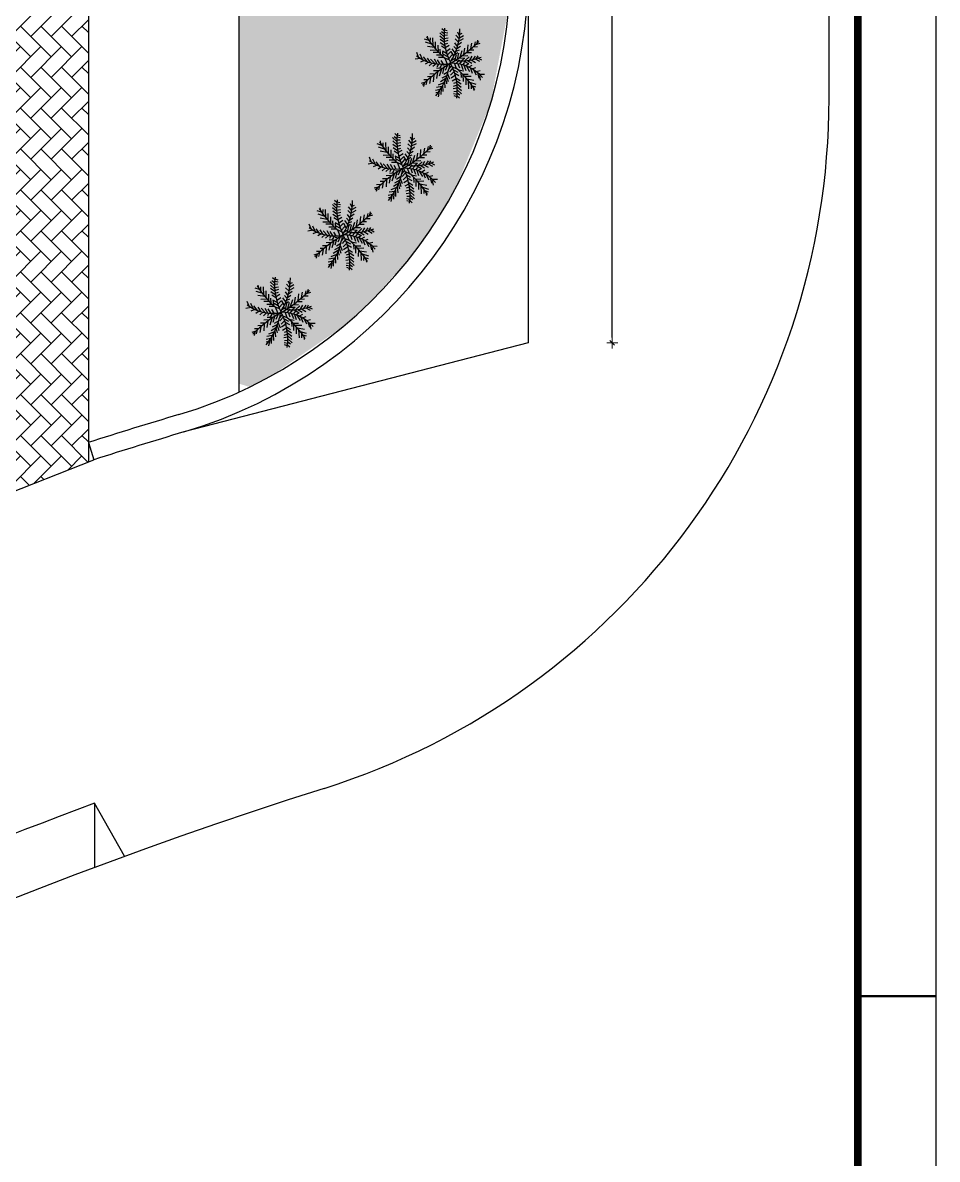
# Model space of a CAD drawing. Header units: millimetres. Extents: x 1904 to 2142, y -1319 to -1235.
# Drawn here: x 2130.2 to 2141.88, y -1302.6 to -1288.09 of the extents above; entities that cross this region are included whole.
import ezdxf

# ---------------------------------------------------------------- set-up
doc = ezdxf.new("R2010")
doc.units = ezdxf.units.MM
doc.header["$LTSCALE"] = 30
doc.linetypes.add('HIDDEN', pattern=[0.375, 0.25, -0.125])
doc.layers.get('Defpoints').update_dxf_attribs({"linetype": 'CONTINUOUS'})
for name, color, linetype in [('arquitetura', 8, 'CONTINUOUS'), ("LINHA - PROJETU'S", 1, 'CONTINUOUS'), ("PRANCHA - PROJETU'S", 7, 'CONTINUOUS')]:
    doc.layers.add(name, color=color, linetype=linetype)
doc.layers.add('E-Pen-C', color=4, linetype='CONTINUOUS', lineweight=15)
doc.layers.add('E-Pen-G', color=3, linetype='CONTINUOUS', lineweight=30)
doc.styles.add('F2', font='ARIALN.TTF')
doc.dimstyles.new('DIMENSION-1', dxfattribs={"dimtxt": 0.145, "dimasz": 0.07, "dimexe": 1, "dimexo": 0, "dimgap": 0.12, "dimtad": 1, "dimzin": 7, "dimdsep": 46, "dimtxsty": 'F2', "dimblk1": 'TRACO', "dimblk2": 'TRACO', "dimsah": 1, "dimcen": 1, "dimse1": 1, "dimse2": 1, "dimclrd": 4, "dimclre": 256, "dimclrt": 4, "dimadec": 8, "dimazin": 0, "dimtfac": 1, "dimtix": 1, "dimtmove": 2, "dimatfit": 3, "dimldrblk": 'TRACO', "dimfxl": 1, "dimtolj": 1, "dimtzin": 0, "dimarcsym": 0})

# ---------------------------------------------------------------- blocks, each defined once
blk = doc.blocks.new('TRACO')
at = {"layer": 'E-Pen-C'}
for p, q in [((-1, 0), (1, 0)), ((0, 1), (0, -1))]:
    blk.add_line(p, q, dxfattribs=at)
at = {"layer": 'E-Pen-G'}
blk.add_line((-0.42, -0.42), (0.42, 0.42), dxfattribs=at)
blk = doc.blocks.new('*D142')
at = {"layer": 'arquitetura', "color": 4, "linetype": 'Continuous', "lineweight": -2}
blk.add_line((2137.731, -1292.107), (2137.731, -1244.207), dxfattribs=at)
at = {"layer": 'Defpoints', "color": 0, "linetype": 'Continuous'}
for p in [(2136.658, -1244.137), (2137.731, -1244.137), (2136.658, -1292.177)]:
    blk.add_point(p, dxfattribs=at)
at = {"layer": 'arquitetura', "color": 4, "linetype": 'Continuous', "lineweight": -2, "xscale": 0.07, "yscale": 0.07, "zscale": 0.07}
for p, rotation in [((2137.731, -1244.137), 90), ((2137.731, -1292.177), 270)]:
    blk.add_blockref('TRACO', p, dxfattribs=dict(at, rotation=rotation))
at = {"layer": 'arquitetura', "color": 4, "linetype": 'Continuous', "insert": (2137.537, -1268.157), "char_height": 0.145, "attachment_point": 5, "rotation": 90, "style": 'F2'}
blk.add_mtext('\\A1;31.19', dxfattribs=at)
blk = doc.blocks.new('ADFSGASDFG')
at = {"layer": "PRANCHA - PROJETU'S", "color": 1}
blk.add_line((360.678, 107.346), (276.578, 107.346), dxfattribs=at)
at = {"layer": "PRANCHA - PROJETU'S", "color": 4, "const_width": 0.1}
blk.add_lwpolyline([(279.078, 106.346), (359.678, 106.346), (359.678, 48.946), (279.078, 48.946)], close=True, dxfattribs=at)

msp = doc.modelspace()

# ---------------------------------------------------------------- hatches: boundary and pattern name
at = {"layer": 'arquitetura'}
h = msp.add_hatch(dxfattribs=at)
h.set_pattern_fill('GRASS', color=256, scale=0.308035, angle=90, style=0)
h.set_pattern_definition([(180, (2510.08072, -5234.78578), (-0.217813669, -0.217813669), [0.05775657, -0.377870767]), (135, (2510.08072, -5234.78578), (-0.217813669, -0.217813669), [0.05775657, -0.250278473]), (225, (2510.08072, -5234.78578), (0.217813669, -0.217813669), [0.05775657, -0.250278473])])
h.paths.add_polyline_path([(2132.962, -1292.698), (2132.962, -1252.993), (2136.427, -1252.993), (2136.407, -1287.897), (2136.175, -1289.122), (2135.721, -1290.218), (2135.252, -1290.955), (2134.695, -1291.599), (2134.288, -1291.971), (2133.373, -1292.597), (2133.098, -1292.74)])
h.paths.add_polyline_path([(2131.191, -1251.376), (2132.038, -1251.376), (2132.038, -1251.838), (2136.504, -1251.838), (2136.487, -1249.86), (2136.242, -1248.553), (2135.943, -1247.775), (2135.451, -1246.91), (2134.737, -1246.051), (2134.129, -1245.52), (2133.661, -1245.198), (2132.934, -1244.812), (2132.341, -1244.585), (2131.665, -1244.408), (2131.191, -1244.333)])
h = msp.add_hatch(dxfattribs=at)
h.set_pattern_fill('AR-HBONE', color=256, scale=0.046205, angle=90, style=0)
h.set_pattern_definition([(135, (2510.08072, -5234.78578), (-0.261376402, 2e-16), [0.55446308, -0.184821027]), (225, (2509.95004, -5234.65509), (-0.261376402, 2e-16), [0.55446308, -0.184821027])])
h.paths.add_polyline_path([(2123.336, -1296.312), (2125.991, -1295.28), (2125.991, -1295.1), (2125.583, -1295.269), (2125.991, -1294.98), (2125.991, -1287.106), (2123.336, -1287.106), (2123.336, -1293.398)])
h.paths.add_polyline_path([(2125.991, -1295.689), (2125.991, -1295.362), (2123.336, -1296.395), (2123.336, -1296.488), (2123.421, -1296.704)])
h.paths.add_polyline_path([(2131.037, -1293.698), (2131.037, -1287.106), (2125.991, -1287.106), (2125.991, -1295.28), (2129.654, -1293.855), (2129.682, -1293.927), (2125.991, -1295.362), (2125.991, -1295.689)])

# ---------------------------------------------------------------- linework, layer by layer
for p, q in [((2140.5, -1289.057), (2140.5, -1249.527)), ((2132.962, -1292.804), (2132.962, -1252.993)), ((2131.037, -1287.106), (2131.037, -1293.693)), ((2135.379, -1288.301), (2135.372, -1288.259)), ((2135.406, -1288.339), (2135.407, -1288.282)), ((2135.444, -1288.389), (2135.439, -1288.281)), ((2135.581, -1288.267), (2135.527, -1288.217)), ((2135.582, -1288.305), (2135.529, -1288.26)), ((2135.582, -1288.23), (2135.548, -1288.205)), ((2135.584, -1288.193), (2135.555, -1288.165)), ((2135.581, -1288.246), (2135.625, -1288.244)), ((2135.582, -1288.289), (2135.632, -1288.281)), ((2135.583, -1288.208), (2135.629, -1288.216)), ((2135.585, -1288.181), (2135.622, -1288.19)), ((2135.775, -1288.296), (2135.734, -1288.248)), ((2135.78, -1288.255), (2135.757, -1288.209)), ((2135.777, -1288.282), (2135.829, -1288.253)), ((2135.781, -1288.238), (2135.811, -1288.224)), ((2135.39, -1288.316), (2135.332, -1288.297)), ((2135.424, -1288.364), (2135.345, -1288.339)), ((2135.459, -1288.407), (2135.37, -1288.392)), ((2135.473, -1288.423), (2135.474, -1288.332)), ((2135.509, -1288.463), (2135.508, -1288.374)), ((2135.586, -1288.343), (2135.531, -1288.302)), ((2135.536, -1288.49), (2135.533, -1288.426)), ((2135.591, -1288.385), (2135.534, -1288.345)), ((2135.599, -1288.422), (2135.547, -1288.388)), ((2135.584, -1288.327), (2135.634, -1288.313)), ((2135.588, -1288.364), (2135.631, -1288.351)), ((2135.596, -1288.407), (2135.648, -1288.377)), ((2135.607, -1288.455), (2135.661, -1288.419)), ((2135.725, -1288.473), (2135.686, -1288.422)), ((2135.742, -1288.428), (2135.708, -1288.392)), ((2135.754, -1288.391), (2135.719, -1288.345)), ((2135.767, -1288.337), (2135.723, -1288.295)), ((2135.746, -1288.416), (2135.79, -1288.389)), ((2135.759, -1288.372), (2135.805, -1288.336)), ((2135.77, -1288.323), (2135.832, -1288.29)), ((2135.835, -1288.494), (2135.849, -1288.414)), ((2135.883, -1288.457), (2135.89, -1288.369)), ((2135.925, -1288.423), (2135.937, -1288.35)), ((2135.955, -1288.397), (2136.009, -1288.394)), ((2135.971, -1288.382), (2135.984, -1288.331)), ((2135.989, -1288.366), (2136.043, -1288.35)), ((2136.005, -1288.351), (2136.013, -1288.311)), ((2135.281, -1288.544), (2135.213, -1288.556)), ((2135.255, -1288.527), (2135.232, -1288.468)), ((2135.308, -1288.559), (2135.276, -1288.492)), ((2135.328, -1288.569), (2135.28, -1288.591)), ((2135.364, -1288.584), (2135.318, -1288.526)), ((2135.408, -1288.598), (2135.371, -1288.54)), ((2135.489, -1288.441), (2135.405, -1288.444)), ((2135.462, -1288.611), (2135.408, -1288.552)), ((2135.515, -1288.468), (2135.444, -1288.468)), ((2135.495, -1288.615), (2135.459, -1288.556)), ((2135.554, -1288.505), (2135.483, -1288.505)), ((2135.533, -1288.618), (2135.499, -1288.562)), ((2135.583, -1288.532), (2135.512, -1288.532)), ((2135.574, -1288.618), (2135.546, -1288.572)), ((2135.614, -1288.481), (2135.561, -1288.451)), ((2135.571, -1288.518), (2135.568, -1288.454)), ((2135.629, -1288.523), (2135.574, -1288.494)), ((2135.645, -1288.564), (2135.593, -1288.541)), ((2135.621, -1288.614), (2135.595, -1288.542)), ((2135.622, -1288.504), (2135.669, -1288.456)), ((2135.641, -1288.547), (2135.684, -1288.497)), ((2135.706, -1288.513), (2135.672, -1288.458)), ((2135.674, -1288.571), (2135.718, -1288.544)), ((2135.715, -1288.495), (2135.759, -1288.468)), ((2135.719, -1288.571), (2135.739, -1288.495)), ((2135.729, -1288.568), (2135.768, -1288.575)), ((2135.736, -1288.451), (2135.777, -1288.435)), ((2135.742, -1288.611), (2135.777, -1288.563)), ((2135.752, -1288.553), (2135.772, -1288.477)), ((2135.773, -1288.538), (2135.845, -1288.543)), ((2135.779, -1288.618), (2135.815, -1288.577)), ((2135.786, -1288.53), (2135.813, -1288.443)), ((2135.804, -1288.575), (2135.844, -1288.543)), ((2135.811, -1288.512), (2135.887, -1288.509)), ((2135.831, -1288.574), (2135.896, -1288.611)), ((2135.853, -1288.573), (2135.904, -1288.524)), ((2135.867, -1288.47), (2135.933, -1288.469)), ((2135.879, -1288.57), (2135.935, -1288.603)), ((2135.909, -1288.436), (2135.963, -1288.435)), ((2135.912, -1288.565), (2135.941, -1288.516)), ((2135.927, -1288.563), (2135.983, -1288.595)), ((2135.955, -1288.557), (2135.984, -1288.514)), ((2135.98, -1288.55), (2136.036, -1288.581)), ((2135.996, -1288.546), (2136.016, -1288.512)), ((2136.016, -1288.54), (2136.062, -1288.564)), ((2135.385, -1288.591), (2135.342, -1288.619)), ((2135.431, -1288.604), (2135.392, -1288.64)), ((2135.479, -1288.613), (2135.439, -1288.649)), ((2135.521, -1288.701), (2135.446, -1288.705)), ((2135.498, -1288.719), (2135.483, -1288.799)), ((2135.559, -1288.675), (2135.487, -1288.67)), ((2135.509, -1288.617), (2135.49, -1288.653)), ((2135.547, -1288.683), (2135.519, -1288.771)), ((2135.553, -1288.619), (2135.526, -1288.665)), ((2135.58, -1288.66), (2135.56, -1288.736)), ((2135.603, -1288.646), (2135.565, -1288.638)), ((2135.634, -1288.715), (2135.578, -1288.749)), ((2135.627, -1288.63), (2135.596, -1288.697)), ((2135.653, -1288.615), (2135.643, -1288.678)), ((2135.678, -1288.631), (2135.643, -1288.678)), ((2135.694, -1288.665), (2135.651, -1288.715)), ((2135.711, -1288.71), (2135.664, -1288.757)), ((2135.687, -1288.65), (2135.74, -1288.673)), ((2135.704, -1288.69), (2135.758, -1288.72)), ((2135.715, -1288.608), (2135.738, -1288.672)), ((2135.759, -1288.614), (2135.777, -1288.665)), ((2135.763, -1288.692), (2135.833, -1288.705)), ((2135.796, -1288.724), (2135.8, -1288.787)), ((2135.799, -1288.622), (2135.821, -1288.684)), ((2135.822, -1288.628), (2135.848, -1288.597)), ((2135.835, -1288.632), (2135.859, -1288.698)), ((2135.851, -1288.638), (2135.898, -1288.61)), ((2135.867, -1288.644), (2135.908, -1288.712)), ((2135.896, -1288.656), (2135.942, -1288.629)), ((2135.918, -1288.667), (2135.942, -1288.731)), ((2135.939, -1288.678), (2135.986, -1288.659)), ((2135.958, -1288.69), (2135.991, -1288.756)), ((2135.99, -1288.712), (2136.042, -1288.699)), ((2135.343, -1288.848), (2135.29, -1288.864)), ((2135.328, -1288.863), (2135.319, -1288.902)), ((2135.377, -1288.817), (2135.323, -1288.819)), ((2135.361, -1288.831), (2135.348, -1288.882)), ((2135.424, -1288.777), (2135.369, -1288.779)), ((2135.407, -1288.791), (2135.395, -1288.863)), ((2135.466, -1288.743), (2135.4, -1288.745)), ((2135.449, -1288.757), (2135.443, -1288.845)), ((2135.58, -1288.856), (2135.505, -1288.884)), ((2135.605, -1288.799), (2135.537, -1288.842)), ((2135.62, -1288.761), (2135.552, -1288.796)), ((2135.587, -1288.843), (2135.592, -1288.921)), ((2135.614, -1288.776), (2135.634, -1288.839)), ((2135.626, -1288.74), (2135.651, -1288.804)), ((2135.726, -1288.759), (2135.671, -1288.795)), ((2135.737, -1288.806), (2135.684, -1288.837)), ((2135.744, -1288.85), (2135.702, -1288.863)), ((2135.718, -1288.732), (2135.771, -1288.762)), ((2135.734, -1288.791), (2135.786, -1288.826)), ((2135.741, -1288.829), (2135.799, -1288.868)), ((2135.818, -1288.745), (2135.889, -1288.745)), ((2135.823, -1288.751), (2135.824, -1288.84)), ((2135.844, -1288.773), (2135.928, -1288.77)), ((2135.86, -1288.79), (2135.859, -1288.881)), ((2135.874, -1288.807), (2135.963, -1288.822)), ((2135.889, -1288.825), (2135.894, -1288.933)), ((2135.908, -1288.849), (2135.987, -1288.874)), ((2136.008, -1288.725), (2136.026, -1288.797)), ((2136.031, -1288.745), (2136.1, -1288.747)), ((2136.033, -1288.763), (2136.044, -1288.824)), ((2135.532, -1288.942), (2135.472, -1288.954)), ((2135.506, -1288.98), (2135.477, -1288.986)), ((2135.555, -1288.903), (2135.483, -1288.915)), ((2135.519, -1288.961), (2135.505, -1289.033)), ((2135.544, -1288.923), (2135.539, -1289.004)), ((2135.563, -1288.89), (2135.566, -1288.968)), ((2135.749, -1288.887), (2135.698, -1288.901)), ((2135.751, -1288.925), (2135.7, -1288.933)), ((2135.75, -1289.006), (2135.704, -1288.997)), ((2135.751, -1288.968), (2135.708, -1288.97)), ((2135.747, -1288.871), (2135.801, -1288.911)), ((2135.75, -1288.908), (2135.803, -1288.954)), ((2135.751, -1288.946), (2135.806, -1288.997)), ((2135.751, -1288.983), (2135.785, -1289.009)), ((2135.927, -1288.875), (2135.926, -1288.931)), ((2135.927, -1288.889), (2135.983, -1288.908)), ((2135.953, -1288.913), (2135.961, -1288.955)), ((2135.747, -1289.033), (2135.711, -1289.023)), ((2135.748, -1289.021), (2135.778, -1289.049)), ((2134.978, -1289.607), (2134.924, -1289.556)), ((2134.979, -1289.57), (2134.944, -1289.544)), ((2134.981, -1289.532), (2134.952, -1289.504)), ((2134.978, -1289.585), (2135.022, -1289.583)), ((2134.98, -1289.547), (2135.026, -1289.556)), ((2134.982, -1289.52), (2135.019, -1289.529)), ((2135.172, -1289.636), (2135.131, -1289.587)), ((2135.177, -1289.595), (2135.154, -1289.549)), ((2135.174, -1289.622), (2135.226, -1289.592)), ((2135.178, -1289.578), (2135.208, -1289.563)), ((2134.786, -1289.655), (2134.729, -1289.636)), ((2134.821, -1289.703), (2134.742, -1289.679)), ((2134.856, -1289.746), (2134.767, -1289.731)), ((2134.776, -1289.64), (2134.768, -1289.598)), ((2134.803, -1289.678), (2134.804, -1289.622)), ((2134.841, -1289.728), (2134.836, -1289.62)), ((2134.87, -1289.763), (2134.871, -1289.672)), ((2134.906, -1289.802), (2134.905, -1289.713)), ((2134.979, -1289.644), (2134.926, -1289.599)), ((2134.982, -1289.682), (2134.928, -1289.642)), ((2134.988, -1289.724), (2134.931, -1289.685)), ((2134.996, -1289.761), (2134.944, -1289.727)), ((2134.978, -1289.628), (2135.029, -1289.62)), ((2134.981, -1289.666), (2135.031, -1289.652)), ((2134.985, -1289.703), (2135.028, -1289.69)), ((2134.992, -1289.747), (2135.045, -1289.716)), ((2135.139, -1289.768), (2135.105, -1289.732)), ((2135.151, -1289.73), (2135.116, -1289.685)), ((2135.164, -1289.676), (2135.12, -1289.634)), ((2135.143, -1289.755), (2135.187, -1289.728)), ((2135.156, -1289.711), (2135.202, -1289.675)), ((2135.167, -1289.662), (2135.229, -1289.63)), ((2135.28, -1289.796), (2135.287, -1289.708)), ((2135.322, -1289.762), (2135.334, -1289.689)), ((2135.352, -1289.736), (2135.406, -1289.734)), ((2135.368, -1289.721), (2135.381, -1289.671)), ((2135.386, -1289.705), (2135.44, -1289.689)), ((2135.402, -1289.69), (2135.41, -1289.651)), ((2134.678, -1289.883), (2134.61, -1289.895)), ((2134.652, -1289.867), (2134.629, -1289.807)), ((2134.705, -1289.898), (2134.673, -1289.832)), ((2134.761, -1289.923), (2134.715, -1289.865)), ((2134.805, -1289.938), (2134.768, -1289.879)), ((2134.886, -1289.78), (2134.802, -1289.783)), ((2134.912, -1289.808), (2134.841, -1289.808)), ((2134.951, -1289.844), (2134.88, -1289.844)), ((2134.98, -1289.872), (2134.909, -1289.872)), ((2134.933, -1289.829), (2134.93, -1289.765)), ((2135.011, -1289.821), (2134.958, -1289.791)), ((2134.968, -1289.857), (2134.965, -1289.793)), ((2135.026, -1289.862), (2134.971, -1289.833)), ((2135.042, -1289.903), (2134.99, -1289.88)), ((2135.018, -1289.954), (2134.992, -1289.881)), ((2135.004, -1289.794), (2135.058, -1289.758)), ((2135.019, -1289.843), (2135.066, -1289.796)), ((2135.038, -1289.886), (2135.081, -1289.836)), ((2135.103, -1289.852), (2135.069, -1289.798)), ((2135.071, -1289.91), (2135.115, -1289.883)), ((2135.122, -1289.812), (2135.083, -1289.762)), ((2135.112, -1289.834), (2135.156, -1289.807)), ((2135.116, -1289.91), (2135.136, -1289.834)), ((2135.133, -1289.791), (2135.174, -1289.774)), ((2135.149, -1289.892), (2135.169, -1289.817)), ((2135.17, -1289.878), (2135.242, -1289.883)), ((2135.182, -1289.87), (2135.21, -1289.782)), ((2135.201, -1289.915), (2135.241, -1289.882)), ((2135.208, -1289.851), (2135.284, -1289.848)), ((2135.232, -1289.834), (2135.246, -1289.753)), ((2135.25, -1289.912), (2135.3, -1289.863)), ((2135.264, -1289.809), (2135.33, -1289.808)), ((2135.306, -1289.776), (2135.36, -1289.774)), ((2135.309, -1289.905), (2135.338, -1289.856)), ((2135.352, -1289.896), (2135.381, -1289.854)), ((2135.393, -1289.885), (2135.413, -1289.852)), ((2135.413, -1289.879), (2135.458, -1289.903)), ((2134.725, -1289.908), (2134.676, -1289.931)), ((2134.782, -1289.931), (2134.739, -1289.959)), ((2134.828, -1289.944), (2134.789, -1289.979)), ((2134.859, -1289.95), (2134.805, -1289.892)), ((2134.876, -1289.953), (2134.836, -1289.989)), ((2134.892, -1289.955), (2134.856, -1289.895)), ((2134.956, -1290.014), (2134.884, -1290.01)), ((2134.906, -1289.956), (2134.887, -1289.992)), ((2134.93, -1289.958), (2134.896, -1289.901)), ((2134.944, -1290.023), (2134.916, -1290.11)), ((2134.95, -1289.958), (2134.923, -1290.005)), ((2134.971, -1289.958), (2134.943, -1289.911)), ((2134.977, -1290), (2134.957, -1290.076)), ((2135, -1289.985), (2134.961, -1289.978)), ((2135.024, -1289.97), (2134.993, -1290.036)), ((2135.05, -1289.954), (2135.04, -1290.017)), ((2135.075, -1289.97), (2135.04, -1290.017)), ((2135.091, -1290.005), (2135.048, -1290.054)), ((2135.084, -1289.989), (2135.137, -1290.012)), ((2135.101, -1290.03), (2135.155, -1290.059)), ((2135.112, -1289.948), (2135.134, -1290.011)), ((2135.126, -1289.907), (2135.165, -1289.915)), ((2135.139, -1289.951), (2135.174, -1289.902)), ((2135.156, -1289.953), (2135.174, -1290.005)), ((2135.176, -1289.957), (2135.212, -1289.916)), ((2135.196, -1289.962), (2135.218, -1290.024)), ((2135.219, -1289.968), (2135.245, -1289.936)), ((2135.228, -1289.914), (2135.293, -1289.951)), ((2135.232, -1289.972), (2135.256, -1290.038)), ((2135.248, -1289.977), (2135.294, -1289.95)), ((2135.264, -1289.983), (2135.305, -1290.051)), ((2135.276, -1289.909), (2135.332, -1289.942)), ((2135.293, -1289.995), (2135.338, -1289.969)), ((2135.315, -1290.006), (2135.339, -1290.071)), ((2135.324, -1289.902), (2135.38, -1289.934)), ((2135.336, -1290.018), (2135.383, -1289.998)), ((2135.355, -1290.029), (2135.388, -1290.095)), ((2135.377, -1289.89), (2135.433, -1289.921)), ((2134.774, -1290.156), (2134.72, -1290.158)), ((2134.758, -1290.171), (2134.745, -1290.221)), ((2134.821, -1290.116), (2134.766, -1290.118)), ((2134.804, -1290.13), (2134.792, -1290.203)), ((2134.863, -1290.083), (2134.797, -1290.084)), ((2134.846, -1290.096), (2134.84, -1290.184)), ((2134.918, -1290.041), (2134.843, -1290.044)), ((2134.894, -1290.058), (2134.88, -1290.139)), ((2135.002, -1290.138), (2134.934, -1290.181)), ((2135.016, -1290.1), (2134.949, -1290.136)), ((2135.031, -1290.054), (2134.975, -1290.089)), ((2135.011, -1290.116), (2135.031, -1290.178)), ((2135.023, -1290.08), (2135.048, -1290.143)), ((2135.108, -1290.049), (2135.061, -1290.097)), ((2135.123, -1290.098), (2135.068, -1290.134)), ((2135.134, -1290.146), (2135.081, -1290.176)), ((2135.115, -1290.072), (2135.168, -1290.102)), ((2135.131, -1290.131), (2135.183, -1290.165)), ((2135.138, -1290.168), (2135.196, -1290.208)), ((2135.16, -1290.032), (2135.23, -1290.044)), ((2135.193, -1290.063), (2135.197, -1290.127)), ((2135.215, -1290.085), (2135.286, -1290.084)), ((2135.22, -1290.09), (2135.221, -1290.179)), ((2135.241, -1290.112), (2135.325, -1290.109)), ((2135.256, -1290.13), (2135.256, -1290.22)), ((2135.271, -1290.146), (2135.36, -1290.161)), ((2135.286, -1290.164), (2135.291, -1290.272)), ((2135.387, -1290.051), (2135.439, -1290.038)), ((2135.405, -1290.065), (2135.423, -1290.136)), ((2135.428, -1290.085), (2135.497, -1290.086)), ((2135.43, -1290.103), (2135.441, -1290.163)), ((2134.74, -1290.187), (2134.687, -1290.203)), ((2134.725, -1290.202), (2134.716, -1290.242)), ((2134.929, -1290.282), (2134.869, -1290.294)), ((2134.903, -1290.319), (2134.873, -1290.326)), ((2134.952, -1290.243), (2134.88, -1290.254)), ((2134.977, -1290.195), (2134.902, -1290.224)), ((2134.916, -1290.301), (2134.902, -1290.373)), ((2134.941, -1290.263), (2134.936, -1290.344)), ((2134.96, -1290.23), (2134.963, -1290.307)), ((2134.984, -1290.182), (2134.989, -1290.26)), ((2135.145, -1290.226), (2135.095, -1290.24)), ((2135.148, -1290.264), (2135.097, -1290.272)), ((2135.141, -1290.189), (2135.099, -1290.202)), ((2135.148, -1290.307), (2135.105, -1290.309)), ((2135.144, -1290.21), (2135.198, -1290.25)), ((2135.147, -1290.248), (2135.2, -1290.293)), ((2135.148, -1290.286), (2135.203, -1290.336)), ((2135.305, -1290.189), (2135.384, -1290.213)), ((2135.324, -1290.214), (2135.323, -1290.27)), ((2135.324, -1290.228), (2135.38, -1290.247)), ((2135.35, -1290.252), (2135.358, -1290.294)), ((2134.007, -1290.494), (2133.999, -1290.452)), ((2134.209, -1290.46), (2134.155, -1290.41)), ((2134.21, -1290.498), (2134.157, -1290.452)), ((2134.21, -1290.423), (2134.175, -1290.398)), ((2134.212, -1290.386), (2134.182, -1290.358)), ((2134.209, -1290.439), (2134.253, -1290.436)), ((2134.211, -1290.401), (2134.257, -1290.409)), ((2134.213, -1290.374), (2134.25, -1290.383)), ((2134.403, -1290.489), (2134.362, -1290.441)), ((2134.408, -1290.448), (2134.385, -1290.402)), ((2134.405, -1290.475), (2134.457, -1290.445)), ((2134.409, -1290.431), (2134.439, -1290.417)), ((2135.146, -1290.345), (2135.101, -1290.336)), ((2135.144, -1290.372), (2135.107, -1290.363)), ((2135.145, -1290.36), (2135.175, -1290.388)), ((2135.148, -1290.322), (2135.182, -1290.348)), ((2134.017, -1290.509), (2133.96, -1290.49)), ((2134.052, -1290.557), (2133.973, -1290.532)), ((2134.087, -1290.6), (2133.998, -1290.585)), ((2134.033, -1290.532), (2134.035, -1290.475)), ((2134.072, -1290.581), (2134.067, -1290.474)), ((2134.101, -1290.616), (2134.102, -1290.525)), ((2134.137, -1290.656), (2134.136, -1290.566)), ((2134.213, -1290.535), (2134.159, -1290.495)), ((2134.219, -1290.578), (2134.162, -1290.538)), ((2134.227, -1290.615), (2134.175, -1290.58)), ((2134.209, -1290.482), (2134.26, -1290.474)), ((2134.212, -1290.52), (2134.262, -1290.506)), ((2134.216, -1290.557), (2134.259, -1290.544)), ((2134.223, -1290.6), (2134.276, -1290.57)), ((2134.37, -1290.621), (2134.336, -1290.585)), ((2134.382, -1290.584), (2134.347, -1290.538)), ((2134.395, -1290.53), (2134.351, -1290.488)), ((2134.374, -1290.609), (2134.418, -1290.582)), ((2134.387, -1290.565), (2134.433, -1290.529)), ((2134.398, -1290.516), (2134.46, -1290.483)), ((2134.463, -1290.687), (2134.477, -1290.607)), ((2134.511, -1290.65), (2134.518, -1290.562)), ((2134.553, -1290.615), (2134.565, -1290.543)), ((2134.583, -1290.589), (2134.637, -1290.587)), ((2134.599, -1290.575), (2134.612, -1290.524)), ((2134.617, -1290.559), (2134.671, -1290.543)), ((2134.633, -1290.544), (2134.641, -1290.504)), ((2133.909, -1290.737), (2133.841, -1290.749)), ((2133.883, -1290.72), (2133.86, -1290.661)), ((2133.936, -1290.751), (2133.904, -1290.685)), ((2133.992, -1290.777), (2133.946, -1290.719)), ((2134.036, -1290.791), (2133.999, -1290.733)), ((2134.117, -1290.634), (2134.033, -1290.637)), ((2134.09, -1290.803), (2134.036, -1290.745)), ((2134.143, -1290.661), (2134.072, -1290.661)), ((2134.123, -1290.808), (2134.087, -1290.748)), ((2134.182, -1290.698), (2134.111, -1290.698)), ((2134.161, -1290.811), (2134.127, -1290.755)), ((2134.21, -1290.725), (2134.139, -1290.725)), ((2134.164, -1290.683), (2134.161, -1290.619)), ((2134.242, -1290.674), (2134.189, -1290.644)), ((2134.199, -1290.711), (2134.196, -1290.647)), ((2134.257, -1290.716), (2134.202, -1290.686)), ((2134.273, -1290.757), (2134.221, -1290.734)), ((2134.249, -1290.807), (2134.223, -1290.735)), ((2134.235, -1290.648), (2134.289, -1290.612)), ((2134.25, -1290.696), (2134.297, -1290.649)), ((2134.269, -1290.74), (2134.312, -1290.69)), ((2134.333, -1290.706), (2134.3, -1290.651)), ((2134.302, -1290.763), (2134.346, -1290.737)), ((2134.353, -1290.666), (2134.314, -1290.615)), ((2134.343, -1290.688), (2134.387, -1290.661)), ((2134.347, -1290.764), (2134.367, -1290.688)), ((2134.364, -1290.644), (2134.405, -1290.628)), ((2134.37, -1290.804), (2134.405, -1290.756)), ((2134.38, -1290.746), (2134.4, -1290.67)), ((2134.401, -1290.731), (2134.473, -1290.736)), ((2134.413, -1290.723), (2134.441, -1290.636)), ((2134.432, -1290.768), (2134.472, -1290.736)), ((2134.439, -1290.705), (2134.514, -1290.702)), ((2134.48, -1290.766), (2134.531, -1290.717)), ((2134.495, -1290.663), (2134.561, -1290.661)), ((2134.536, -1290.629), (2134.591, -1290.628)), ((2134.54, -1290.758), (2134.569, -1290.709)), ((2134.555, -1290.756), (2134.611, -1290.788)), ((2134.583, -1290.75), (2134.611, -1290.707)), ((2134.608, -1290.743), (2134.664, -1290.774)), ((2134.624, -1290.739), (2134.644, -1290.705)), ((2134.644, -1290.733), (2134.689, -1290.757)), ((2133.956, -1290.762), (2133.907, -1290.784)), ((2134.013, -1290.784), (2133.97, -1290.812)), ((2134.059, -1290.797), (2134.02, -1290.833)), ((2134.106, -1290.806), (2134.067, -1290.842)), ((2134.149, -1290.894), (2134.074, -1290.898)), ((2134.187, -1290.868), (2134.115, -1290.863)), ((2134.137, -1290.81), (2134.118, -1290.846)), ((2134.175, -1290.876), (2134.147, -1290.964)), ((2134.181, -1290.811), (2134.154, -1290.858)), ((2134.202, -1290.811), (2134.174, -1290.764)), ((2134.208, -1290.853), (2134.188, -1290.929)), ((2134.231, -1290.838), (2134.192, -1290.831)), ((2134.255, -1290.823), (2134.224, -1290.889)), ((2134.281, -1290.808), (2134.271, -1290.871)), ((2134.306, -1290.824), (2134.271, -1290.871)), ((2134.322, -1290.858), (2134.279, -1290.908)), ((2134.315, -1290.843), (2134.368, -1290.865)), ((2134.332, -1290.883), (2134.386, -1290.913)), ((2134.343, -1290.801), (2134.365, -1290.865)), ((2134.357, -1290.761), (2134.396, -1290.768)), ((2134.387, -1290.807), (2134.405, -1290.858)), ((2134.39, -1290.885), (2134.461, -1290.898)), ((2134.407, -1290.811), (2134.443, -1290.77)), ((2134.427, -1290.815), (2134.449, -1290.877)), ((2134.45, -1290.821), (2134.476, -1290.79)), ((2134.459, -1290.767), (2134.523, -1290.804)), ((2134.463, -1290.825), (2134.487, -1290.891)), ((2134.479, -1290.831), (2134.525, -1290.803)), ((2134.495, -1290.837), (2134.536, -1290.905)), ((2134.507, -1290.763), (2134.563, -1290.796)), ((2134.524, -1290.849), (2134.569, -1290.822)), ((2134.546, -1290.86), (2134.57, -1290.924)), ((2134.567, -1290.871), (2134.614, -1290.852)), ((2134.586, -1290.883), (2134.619, -1290.948)), ((2134.618, -1290.904), (2134.67, -1290.892)), ((2133.971, -1291.041), (2133.918, -1291.057)), ((2134.005, -1291.01), (2133.951, -1291.012)), ((2133.989, -1291.024), (2133.976, -1291.075)), ((2134.052, -1290.97), (2133.997, -1290.972)), ((2134.035, -1290.984), (2134.023, -1291.056)), ((2134.094, -1290.936), (2134.028, -1290.938)), ((2134.077, -1290.949), (2134.071, -1291.038)), ((2134.125, -1290.912), (2134.111, -1290.992)), ((2134.233, -1290.992), (2134.165, -1291.035)), ((2134.247, -1290.954), (2134.18, -1290.989)), ((2134.262, -1290.908), (2134.206, -1290.942)), ((2134.214, -1291.035), (2134.22, -1291.114)), ((2134.242, -1290.969), (2134.262, -1291.032)), ((2134.254, -1290.933), (2134.279, -1290.997)), ((2134.339, -1290.903), (2134.292, -1290.95)), ((2134.354, -1290.952), (2134.299, -1290.987)), ((2134.365, -1290.999), (2134.312, -1291.03)), ((2134.372, -1291.043), (2134.33, -1291.056)), ((2134.346, -1290.925), (2134.399, -1290.955)), ((2134.362, -1290.984), (2134.414, -1291.019)), ((2134.369, -1291.021), (2134.427, -1291.061)), ((2134.424, -1290.917), (2134.428, -1290.98)), ((2134.446, -1290.938), (2134.517, -1290.938)), ((2134.451, -1290.944), (2134.452, -1291.033)), ((2134.472, -1290.966), (2134.556, -1290.963)), ((2134.487, -1290.983), (2134.486, -1291.074)), ((2134.502, -1291), (2134.591, -1291.014)), ((2134.517, -1291.018), (2134.522, -1291.126)), ((2134.536, -1291.042), (2134.615, -1291.067)), ((2134.636, -1290.918), (2134.654, -1290.99)), ((2134.659, -1290.938), (2134.728, -1290.94)), ((2134.661, -1290.956), (2134.672, -1291.017)), ((2133.956, -1291.055), (2133.947, -1291.095)), ((2134.16, -1291.135), (2134.1, -1291.147)), ((2134.134, -1291.173), (2134.104, -1291.179)), ((2134.183, -1291.096), (2134.11, -1291.108)), ((2134.208, -1291.049), (2134.133, -1291.077)), ((2134.147, -1291.154), (2134.133, -1291.226)), ((2134.171, -1291.116), (2134.167, -1291.197)), ((2134.191, -1291.083), (2134.194, -1291.161)), ((2134.376, -1291.08), (2134.326, -1291.093)), ((2134.379, -1291.117), (2134.328, -1291.126)), ((2134.377, -1291.198), (2134.332, -1291.19)), ((2134.379, -1291.16), (2134.335, -1291.163)), ((2134.375, -1291.064), (2134.429, -1291.104)), ((2134.378, -1291.101), (2134.431, -1291.147)), ((2134.379, -1291.139), (2134.434, -1291.19)), ((2134.379, -1291.176), (2134.413, -1291.202)), ((2134.555, -1291.068), (2134.554, -1291.124)), ((2134.555, -1291.082), (2134.611, -1291.101)), ((2134.581, -1291.105), (2134.589, -1291.147)), ((2134.375, -1291.226), (2134.338, -1291.216)), ((2134.376, -1291.214), (2134.406, -1291.242)), ((2133.224, -1291.496), (2133.167, -1291.477)), ((2133.214, -1291.481), (2133.206, -1291.439)), ((2133.24, -1291.519), (2133.241, -1291.463)), ((2133.279, -1291.569), (2133.274, -1291.461)), ((2133.416, -1291.448), (2133.361, -1291.397)), ((2133.417, -1291.485), (2133.364, -1291.44)), ((2133.417, -1291.411), (2133.382, -1291.385)), ((2133.419, -1291.373), (2133.389, -1291.345)), ((2133.416, -1291.426), (2133.46, -1291.424)), ((2133.416, -1291.469), (2133.467, -1291.461)), ((2133.418, -1291.388), (2133.464, -1291.397)), ((2133.42, -1291.361), (2133.457, -1291.37)), ((2133.602, -1291.517), (2133.558, -1291.475)), ((2133.61, -1291.476), (2133.569, -1291.428)), ((2133.614, -1291.436), (2133.592, -1291.389)), ((2133.605, -1291.503), (2133.667, -1291.471)), ((2133.611, -1291.463), (2133.664, -1291.433)), ((2133.616, -1291.419), (2133.646, -1291.404)), ((2133.259, -1291.544), (2133.18, -1291.52)), ((2133.294, -1291.587), (2133.204, -1291.572)), ((2133.323, -1291.621), (2133.24, -1291.624)), ((2133.308, -1291.603), (2133.309, -1291.513)), ((2133.344, -1291.643), (2133.343, -1291.554)), ((2133.42, -1291.523), (2133.366, -1291.483)), ((2133.371, -1291.67), (2133.368, -1291.606)), ((2133.426, -1291.565), (2133.369, -1291.526)), ((2133.433, -1291.602), (2133.382, -1291.568)), ((2133.419, -1291.507), (2133.469, -1291.493)), ((2133.423, -1291.544), (2133.466, -1291.531)), ((2133.43, -1291.588), (2133.483, -1291.557)), ((2133.442, -1291.635), (2133.496, -1291.599)), ((2133.56, -1291.653), (2133.521, -1291.603)), ((2133.577, -1291.609), (2133.543, -1291.573)), ((2133.589, -1291.571), (2133.554, -1291.526)), ((2133.571, -1291.632), (2133.612, -1291.615)), ((2133.581, -1291.596), (2133.625, -1291.569)), ((2133.594, -1291.552), (2133.64, -1291.516)), ((2133.62, -1291.71), (2133.648, -1291.623)), ((2133.67, -1291.675), (2133.684, -1291.594)), ((2133.718, -1291.637), (2133.725, -1291.549)), ((2133.743, -1291.617), (2133.798, -1291.615)), ((2133.76, -1291.603), (2133.772, -1291.53)), ((2133.79, -1291.577), (2133.844, -1291.575)), ((2133.806, -1291.562), (2133.819, -1291.512)), ((2133.824, -1291.546), (2133.878, -1291.53)), ((2133.839, -1291.531), (2133.848, -1291.491)), ((2133.116, -1291.724), (2133.048, -1291.736)), ((2133.09, -1291.708), (2133.067, -1291.648)), ((2133.143, -1291.739), (2133.111, -1291.673)), ((2133.163, -1291.749), (2133.114, -1291.772)), ((2133.199, -1291.764), (2133.153, -1291.706)), ((2133.22, -1291.771), (2133.177, -1291.8)), ((2133.243, -1291.779), (2133.206, -1291.72)), ((2133.297, -1291.791), (2133.243, -1291.733)), ((2133.35, -1291.649), (2133.279, -1291.649)), ((2133.33, -1291.796), (2133.294, -1291.736)), ((2133.389, -1291.685), (2133.318, -1291.685)), ((2133.368, -1291.798), (2133.334, -1291.742)), ((2133.417, -1291.713), (2133.346, -1291.713)), ((2133.409, -1291.798), (2133.381, -1291.752)), ((2133.449, -1291.661), (2133.396, -1291.632)), ((2133.406, -1291.698), (2133.403, -1291.634)), ((2133.464, -1291.703), (2133.409, -1291.674)), ((2133.48, -1291.744), (2133.428, -1291.721)), ((2133.456, -1291.795), (2133.43, -1291.722)), ((2133.457, -1291.684), (2133.504, -1291.636)), ((2133.475, -1291.727), (2133.519, -1291.677)), ((2133.54, -1291.693), (2133.507, -1291.639)), ((2133.509, -1291.751), (2133.553, -1291.724)), ((2133.55, -1291.675), (2133.594, -1291.648)), ((2133.554, -1291.751), (2133.574, -1291.675)), ((2133.564, -1291.748), (2133.603, -1291.756)), ((2133.577, -1291.792), (2133.612, -1291.743)), ((2133.587, -1291.733), (2133.607, -1291.658)), ((2133.608, -1291.719), (2133.68, -1291.723)), ((2133.614, -1291.798), (2133.65, -1291.757)), ((2133.639, -1291.756), (2133.679, -1291.723)), ((2133.646, -1291.692), (2133.721, -1291.689)), ((2133.666, -1291.755), (2133.73, -1291.792)), ((2133.687, -1291.753), (2133.738, -1291.704)), ((2133.702, -1291.65), (2133.768, -1291.649)), ((2133.714, -1291.75), (2133.77, -1291.783)), ((2133.746, -1291.746), (2133.776, -1291.697)), ((2133.762, -1291.743), (2133.817, -1291.775)), ((2133.79, -1291.737), (2133.818, -1291.694)), ((2133.815, -1291.731), (2133.87, -1291.761)), ((2133.831, -1291.726), (2133.851, -1291.693)), ((2133.851, -1291.72), (2133.896, -1291.744)), ((2133.266, -1291.785), (2133.227, -1291.82)), ((2133.313, -1291.793), (2133.274, -1291.83)), ((2133.356, -1291.882), (2133.281, -1291.885)), ((2133.332, -1291.899), (2133.318, -1291.98)), ((2133.394, -1291.855), (2133.322, -1291.851)), ((2133.344, -1291.797), (2133.325, -1291.833)), ((2133.382, -1291.864), (2133.354, -1291.951)), ((2133.388, -1291.799), (2133.361, -1291.846)), ((2133.415, -1291.841), (2133.395, -1291.916)), ((2133.438, -1291.826), (2133.399, -1291.818)), ((2133.469, -1291.895), (2133.413, -1291.93)), ((2133.462, -1291.811), (2133.431, -1291.877)), ((2133.488, -1291.795), (2133.478, -1291.858)), ((2133.513, -1291.811), (2133.478, -1291.858)), ((2133.529, -1291.846), (2133.485, -1291.895)), ((2133.546, -1291.89), (2133.499, -1291.938)), ((2133.522, -1291.83), (2133.575, -1291.853)), ((2133.539, -1291.871), (2133.593, -1291.9)), ((2133.55, -1291.789), (2133.572, -1291.852)), ((2133.553, -1291.913), (2133.606, -1291.942)), ((2133.594, -1291.794), (2133.612, -1291.845)), ((2133.597, -1291.873), (2133.668, -1291.885)), ((2133.631, -1291.904), (2133.635, -1291.968)), ((2133.634, -1291.802), (2133.656, -1291.865)), ((2133.657, -1291.809), (2133.683, -1291.777)), ((2133.67, -1291.813), (2133.694, -1291.879)), ((2133.686, -1291.818), (2133.732, -1291.79)), ((2133.702, -1291.824), (2133.743, -1291.892)), ((2133.731, -1291.836), (2133.776, -1291.81)), ((2133.752, -1291.847), (2133.777, -1291.912)), ((2133.773, -1291.858), (2133.821, -1291.839)), ((2133.793, -1291.87), (2133.826, -1291.936)), ((2133.825, -1291.892), (2133.877, -1291.879)), ((2133.843, -1291.906), (2133.861, -1291.977)), ((2133.178, -1292.028), (2133.125, -1292.044)), ((2133.163, -1292.043), (2133.154, -1292.083)), ((2133.212, -1291.997), (2133.158, -1291.999)), ((2133.196, -1292.012), (2133.183, -1292.062)), ((2133.259, -1291.957), (2133.204, -1291.959)), ((2133.242, -1291.971), (2133.23, -1292.044)), ((2133.3, -1291.924), (2133.235, -1291.925)), ((2133.284, -1291.937), (2133.278, -1292.025)), ((2133.415, -1292.036), (2133.34, -1292.065)), ((2133.44, -1291.979), (2133.372, -1292.022)), ((2133.454, -1291.941), (2133.387, -1291.977)), ((2133.421, -1292.023), (2133.427, -1292.101)), ((2133.449, -1291.957), (2133.469, -1292.019)), ((2133.461, -1291.921), (2133.486, -1291.984)), ((2133.561, -1291.939), (2133.506, -1291.975)), ((2133.572, -1291.986), (2133.519, -1292.017)), ((2133.579, -1292.03), (2133.537, -1292.043)), ((2133.569, -1291.972), (2133.621, -1292.006)), ((2133.576, -1292.009), (2133.634, -1292.048)), ((2133.582, -1292.051), (2133.636, -1292.091)), ((2133.653, -1291.926), (2133.724, -1291.925)), ((2133.658, -1291.931), (2133.659, -1292.02)), ((2133.679, -1291.953), (2133.763, -1291.95)), ((2133.694, -1291.971), (2133.693, -1292.061)), ((2133.709, -1291.987), (2133.798, -1292.002)), ((2133.724, -1292.005), (2133.729, -1292.113)), ((2133.743, -1292.03), (2133.822, -1292.054)), ((2133.762, -1292.055), (2133.761, -1292.111)), ((2133.866, -1291.926), (2133.935, -1291.927)), ((2133.868, -1291.944), (2133.879, -1292.004)), ((2133.367, -1292.122), (2133.307, -1292.135)), ((2133.341, -1292.16), (2133.311, -1292.166)), ((2133.39, -1292.084), (2133.317, -1292.095)), ((2133.354, -1292.141), (2133.34, -1292.214)), ((2133.378, -1292.104), (2133.374, -1292.185)), ((2133.397, -1292.071), (2133.401, -1292.148)), ((2133.583, -1292.067), (2133.533, -1292.081)), ((2133.586, -1292.105), (2133.535, -1292.113)), ((2133.584, -1292.186), (2133.539, -1292.177)), ((2133.586, -1292.148), (2133.542, -1292.15)), ((2133.582, -1292.213), (2133.545, -1292.204)), ((2133.583, -1292.201), (2133.613, -1292.229)), ((2133.585, -1292.089), (2133.638, -1292.134)), ((2133.586, -1292.126), (2133.641, -1292.177)), ((2133.586, -1292.163), (2133.62, -1292.189)), ((2133.762, -1292.069), (2133.818, -1292.088)), ((2133.788, -1292.093), (2133.796, -1292.135)), ((2123.421, -1296.704), (2131.107, -1293.67)), ((2131.114, -1298.055), (2131.114, -1298.878)), ((2131.499, -1298.733), (2131.114, -1298.055))]:
    msp.add_line(p, q, dxfattribs=at)
at = {"layer": 'arquitetura', "linetype": 'HIDDEN'}
for p, q in [((2136.658, -1287.411), (2136.658, -1292.177)), ((2136.658, -1292.177), (2132.258, -1293.315))]:
    msp.add_line(p, q, dxfattribs=at)
at = {"layer": 'arquitetura', "linetype": 'Continuous'}
msp.add_line((2131.037, -1293.45), (2131.107, -1293.67), dxfattribs=at)
for centre, radius, start, end in [((2130.498, -1287.411), 5.93, 286.6007, 360), ((2130.498, -1287.411), 6.161, 286.6007, 360), ((2149.958, -1352.686), 62.185, 106.60053, 107.71455), ((2149.958, -1352.686), 61.954, 106.60052, 107.71455)]:
    msp.add_arc(centre, radius, start, end, dxfattribs=at)
at = {"layer": 'arquitetura'}
for centre, radius, start, end in [((2136.334, -1287.667), 1.146, 211.7433, 229.712), ((2136.324, -1288.261), 0.743, 172.1456, 207.6975), ((2135.053, -1288.189), 0.73, 326.1446, 1.7902), ((2134.723, -1287.007), 1.857, 300.5265, 314.6166), ((2135.554, -1288.082), 0.537, 232.889, 282.0535), ((2135.789, -1287.835), 0.741, 268.3976, 291.0107), ((2136.609, -1290.206), 1.857, 120.5265, 134.6166), ((2134.82, -1288.487), 0.845, 320.8338, 346.9381), ((2135.008, -1288.952), 0.743, 352.1456, 27.6975), ((2135.671, -1289.143), 0.537, 41.3692, 90.5337), ((2134.999, -1289.547), 1.146, 31.7433, 49.712), ((2135.214, -1288.939), 0.41, 9.8435, 18.6765), ((2131.259, -1289.057), 9.241, 287.5702, 360), ((2135.721, -1289.601), 0.743, 172.1456, 207.6975), ((2134.45, -1289.528), 0.73, 326.1446, 1.7902), ((2135.731, -1289.006), 1.146, 211.7433, 229.712), ((2134.12, -1288.347), 1.857, 300.5265, 314.6166), ((2134.951, -1289.421), 0.537, 232.889, 282.0535), ((2135.186, -1289.174), 0.741, 268.3976, 291.0107), ((2136.006, -1291.546), 1.857, 120.5265, 134.6166), ((2134.217, -1289.826), 0.845, 320.8338, 346.9381), ((2134.405, -1290.292), 0.743, 352.1456, 27.6975), ((2135.068, -1290.483), 0.537, 41.3692, 90.5337), ((2134.396, -1290.886), 1.146, 31.7433, 49.712), ((2134.611, -1290.278), 0.41, 9.8435, 18.6765), ((2134.962, -1289.86), 1.146, 211.7433, 229.712), ((2134.952, -1290.454), 0.743, 172.1456, 207.6975), ((2133.681, -1290.382), 0.73, 326.1446, 1.7902), ((2133.351, -1289.2), 1.857, 300.5265, 314.6166), ((2134.182, -1290.275), 0.537, 232.889, 282.0535), ((2134.417, -1290.028), 0.741, 268.3976, 291.0107), ((2135.237, -1292.399), 1.857, 120.5265, 134.6166), ((2133.448, -1290.68), 0.845, 320.8338, 346.9381), ((2133.636, -1291.145), 0.743, 352.1456, 27.6975), ((2134.299, -1291.336), 0.537, 41.3692, 90.5337), ((2133.627, -1291.74), 1.146, 31.7433, 49.712), ((2133.841, -1291.132), 0.41, 9.8435, 18.6765), ((2134.169, -1290.847), 1.146, 211.7433, 229.712), ((2134.159, -1291.441), 0.743, 172.1456, 207.6975), ((2132.888, -1291.369), 0.73, 326.1446, 1.7902), ((2132.558, -1290.188), 1.857, 300.5265, 314.6166), ((2133.389, -1291.262), 0.537, 232.889, 282.0535), ((2133.623, -1291.015), 0.741, 268.3976, 291.0107), ((2134.444, -1293.386), 1.857, 120.5265, 134.6166), ((2132.655, -1291.667), 0.845, 320.8338, 346.9381), ((2132.843, -1292.133), 0.743, 352.1456, 27.6975), ((2133.506, -1292.324), 0.537, 41.3692, 90.5337), ((2132.834, -1292.727), 1.146, 31.7433, 49.712), ((2133.048, -1292.119), 0.41, 9.8435, 18.6765)]:
    msp.add_arc(centre, radius, start, end, dxfattribs=at)
msp.add_ellipse((2152.744, -1356.932), major_axis=(0, -61.954), ratio=0.99981, start_param=3.448195, end_param=3.944068, dxfattribs=at)
msp.add_open_spline([(2131.114, -1298.055), (2128.699, -1298.961), (2126.708, -1299.828), (2124.445, -1300.956), (2124.125, -1301.119), (2123.806, -1301.285)], degree=3, knots=[3.5002768, 3.5002768, 3.5002768, 3.5002768, 3.6040081, 3.6040081, 3.6212061, 3.6212061, 3.6212061, 3.6212061], dxfattribs=at)
at = {"layer": "LINHA - PROJETU'S", "color": 1, "const_width": 0.03}
msp.add_lwpolyline([(2141.868, -1300.519), (2140.868, -1300.519)], dxfattribs=at)
at = {"layer": "PRANCHA - PROJETU'S", "color": 1}
msp.add_lwpolyline([(2118.618, -1318.019), (2140.868, -1318.019), (2140.868, -1300.519)], dxfattribs=at)

# ---------------------------------------------------------------- block references
at = {"layer": "PRANCHA - PROJETU'S", "color": 1, "rotation": 270}
msp.add_blockref('ADFSGASDFG', (2034.522, -958.341), dxfattribs=at)

# ---------------------------------------------------------------- dimensions: what is measured, and where the dimension line sits
at = {"layer": 'arquitetura', "linetype": 'Continuous'}
dim = msp.add_linear_dim(base=(2137.731, -1244.137), p1=(2136.658, -1292.177), p2=(2136.658, -1244.137), angle=90, text='31.19', dimstyle='DIMENSION-1', override={"dimadec": 0, "dimfxl": 0.04}, dxfattribs=at)
dim.commit()
dim.dimension.update_dxf_attribs({"geometry": '*D142', "text_midpoint": (2137.537, -1268.157)})

doc.saveas('drawing.dxf')
